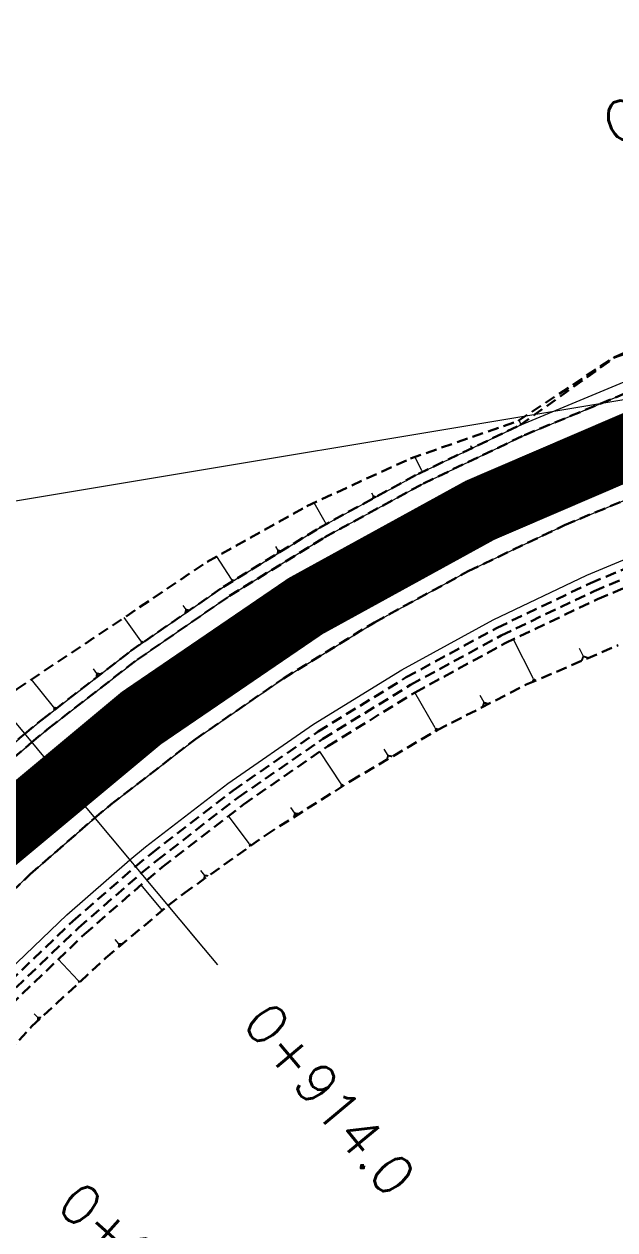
# Model space of a CAD drawing. Header units: metres. Extents: x 544752 to 548977, y 1840603 to 1844608.
# Drawn here: x 548133.7 to 548160.7, y 1841670.2 to 1841725.3 of the extents above; entities that cross this region are included whole.
import ezdxf

# ---------------------------------------------------------------- set-up
doc = ezdxf.new("R2010")
doc.units = ezdxf.units.M
doc.header["$MEASUREMENT"] = 0
for name, pattern in [('ACAD_ISO02W100', [15, 12, -3]), ('Anordnung Grundriss$0$GESTRICHELT', [0.75, 0.5, -0.25]), ('HIDDEN', [0.375, 0.25, -0.125])]:
    doc.linetypes.add(name, pattern=pattern)
doc.layers.add('C-ROAD', color=7, linetype='Continuous')
for name, color, linetype, lineweight in [('C-ROAD-CORR', 5, 'Continuous', 0), ('C-ROAD-SAMP', 150, 'HIDDEN', 0), ('C-ROAD-SAMP-TEXT', 11, 'Continuous', 0), ('C-TOPO-FEAT', 94, 'Continuous', 5)]:
    doc.layers.add(name, color=color, linetype=linetype, lineweight=lineweight)

msp = doc.modelspace()

# ---------------------------------------------------------------- linework, layer by layer
at = {"layer": 'C-ROAD', "color": 3, "linetype": 'Continuous', "lineweight": 13}
msp.add_line((548125.880245242, 1841702.254273216), (548180.3945752206, 1841711.342953539), dxfattribs=at)
at = {"layer": 'C-ROAD-CORR', "color": 160, "linetype": 'Continuous'}
for p, q in [((548160.4541008322, 1841709.895071882, 494.4701601959352), (548160.4453748835, 1841709.917622196, 494.4541422296526)), ((548160.4535051691, 1841709.892954973, 494.4713256484383), (548160.4559662791, 1841709.893907311, 494.4713256484383)), ((548160.4536540849, 1841709.8934842, 494.4710342853125), (548160.4554999174, 1841709.894198454, 494.4710342853125)), ((548160.4538030006, 1841709.894013428, 494.4707429221867), (548160.4550335557, 1841709.894489597, 494.4707429221867)), ((548160.4539519164, 1841709.894542655, 494.470451559061), (548160.454567194, 1841709.894780739, 494.470451559061)), ((548158.4177688289, 1841708.447597469, 494.2520715573204), (548158.4102928287, 1841708.465579737, 494.2391868888363)), ((548156.3811324495, 1841706.999874147, 494.0339672020061), (548156.3040565703, 1841707.172893706, 493.9077168302952)), ((548156.3773067336, 1841706.983113913, 494.0431342001568), (548156.3961510739, 1841706.991508595, 494.0431342001568)), ((548156.3782631626, 1841706.987303972, 494.0408424506191), (548156.3923964178, 1841706.993599983, 494.0408424506191)), ((548156.3792195915, 1841706.99149403, 494.0385507010814), (548156.3886417617, 1841706.995691371, 494.0385507010814)), ((548156.3801760206, 1841706.995684089, 494.0362589515437), (548156.3848871056, 1841706.997782759, 494.0362589515437)), ((548154.1210098703, 1841705.932424284, 493.7988418729822), (548154.0864828378, 1841706.004857081, 493.7454403614312)), ((548151.8542405105, 1841704.873977981, 493.5631295259218), (548151.5373877534, 1841705.496880355, 493.0972932317047)), ((548151.8433256696, 1841704.811495097, 493.596953321686), (548151.9111679234, 1841704.846004526, 493.596953321686)), ((548151.8460543798, 1841704.827115818, 493.5884973727449), (548151.8969360702, 1841704.85299789, 493.5884973727449)), ((548151.8487830901, 1841704.842736539, 493.5800414238039), (548151.8827042169, 1841704.859991253, 493.5800414238039)), ((548151.8515118003, 1841704.85835726, 493.5715854748628), (548151.8684723637, 1841704.866984617, 493.5715854748628)), ((548149.6457015245, 1841703.699440871, 493.3329905594949), (548149.5707674897, 1841703.837820083, 493.2281114937373)), ((548147.4417951629, 1841702.514213178, 493.1032742533322), (548146.9312129788, 1841703.401740266, 492.420700341294)), ((548147.4389805195, 1841702.491152233, 493.1156640593015), (548147.4631455694, 1841702.505054055, 493.1156640593015)), ((548147.4305365896, 1841702.4219694, 493.1528334772092), (548147.5271967892, 1841702.477576689, 493.1528334772092)), ((548147.4333512329, 1841702.445030344, 493.14044367124), (548147.5058463826, 1841702.486735811, 493.14044367124)), ((548147.4361658762, 1841702.468091289, 493.1280538652707), (548147.484495976, 1841702.495894934, 493.1280538652707)), ((548145.296837073, 1841701.226094977, 492.8766706213137), (548145.1896298431, 1841701.401824327, 492.7394322351307)), ((548143.1611807112, 1841699.92100884, 492.6505323635291), (548142.4930242435, 1841700.95535261, 491.8295933929125)), ((548143.1533683575, 1841699.8095273, 492.7101363092819), (548143.2660155314, 1841699.882294149, 492.7101363092819)), ((548143.1553214459, 1841699.837397685, 492.6952353228437), (548143.2398068263, 1841699.891972822, 492.6952353228437)), ((548143.1572745343, 1841699.86526807, 492.6803343364055), (548143.2135981213, 1841699.901651495, 492.6803343364055)), ((548143.1592276228, 1841699.893138455, 492.6654333499673), (548143.1873894163, 1841699.911330168, 492.6654333499673)), ((548141.0861689558, 1841698.52242723, 492.4278382412056), (548140.9554108882, 1841698.713851804, 492.2732511027492)), ((548139.0261094912, 1841697.100695632, 492.2059822050725), (548138.2634502678, 1841698.15770648, 491.3369280711274)), ((548139.0239242428, 1841696.982426191, 492.269077487635), (548139.139036286, 1841697.06548235, 492.269077487635)), ((548139.0244705549, 1841697.011993551, 492.2533036669944), (548139.1108045874, 1841697.074285671, 492.2533036669944)), ((548139.025016867, 1841697.041560912, 492.2375298463538), (548139.0825728887, 1841697.083088991, 492.2375298463538)), ((548139.0255631792, 1841697.071128272, 492.2217560257131), (548139.0543411899, 1841697.091892312, 492.2217560257131)), ((548156.9349926513, 1841695.39221909, 495.5345239955518), (548156.039234807, 1841697.164833794, 493.5481331305176)), ((548159.2331035823, 1841696.386918576, 495.8766792123837), (548159.0625445369, 1841696.750208994, 495.4751727712339)), ((548137.0186420382, 1841695.606552651, 491.9780805542055), (548136.8607460337, 1841695.813924449, 491.8043281503571)), ((548156.9151936965, 1841695.280628439, 495.6252045915789), (548157.0365759686, 1841695.341966711, 495.6252045915789)), ((548156.921793348, 1841695.317825323, 495.5949777262366), (548157.0027148629, 1841695.358717504, 495.5949777262366)), ((548156.9283929997, 1841695.355022206, 495.5647508608942), (548156.9688537571, 1841695.375468297, 495.5647508608942)), ((548135.028775618, 1841694.087085006, 491.7480138791388), (548134.0286522622, 1841695.332703515, 490.6830621786303)), ((548156.9085940449, 1841695.243431556, 495.6554314569213), (548157.0704370744, 1841695.325215918, 495.6554314569213)), ((548152.4689362638, 1841693.127830347, 494.911079672235), (548151.5365420111, 1841694.734674106, 493.0533035500515)), ((548154.6959036234, 1841694.272574547, 495.22005332416), (548154.5194437283, 1841694.59800822, 494.849699946506)), ((548135.0299719626, 1841694.050860199, 491.7673441674729), (548135.0638864089, 1841694.078090551, 491.7673441674729)), ((548135.0311683071, 1841694.014635392, 491.7866744558069), (548135.0989972, 1841694.069096096, 491.7866744558069)), ((548135.0323646517, 1841693.978410586, 491.806004744141), (548135.134107991, 1841694.06010164, 491.806004744141)), ((548135.0335609962, 1841693.942185779, 491.825335032475), (548135.1692187821, 1841694.051107185, 491.825335032475)), ((548152.4523339084, 1841692.987449221, 495.0241676743694), (548152.599053485, 1841693.07258537, 495.0241676743694)), ((548152.4564844973, 1841693.022544502, 494.9958956738358), (548152.5665241797, 1841693.086396614, 494.9958956738358)), ((548152.4606350862, 1841693.057639784, 494.9676236733022), (548152.5339948743, 1841693.100207858, 494.9676236733022)), ((548152.4647856749, 1841693.092735065, 494.9393516727686), (548152.5014655691, 1841693.114019102, 494.9393516727686)), ((548150.3125873996, 1841691.854955803, 494.6165749824225), (548150.1286704822, 1841692.151788013, 494.2672401983917)), ((548148.164503663, 1841690.569020395, 494.3148709643219), (548147.1971229073, 1841692.034032025, 492.5590022976954)), ((548148.1565069953, 1841690.435686942, 494.4217465577453), (548148.2902647104, 1841690.524010227, 494.4217465577453)), ((548148.1585061622, 1841690.469020306, 494.3950276593895), (548148.2588244486, 1841690.535262769, 494.3950276593895)), ((548148.1605053291, 1841690.502353669, 494.3683087610336), (548148.2273841867, 1841690.546515311, 494.3683087610336)), ((548148.162504496, 1841690.535687032, 494.3415898626778), (548148.1959439248, 1841690.557767853, 494.3415898626778)), ((548146.0558627475, 1841689.219431972, 493.9785842541008), (548145.8711096916, 1841689.482389762, 493.6570689046855)), ((548143.9722513794, 1841687.833414559, 493.6422556307369), (548143.0294748922, 1841689.096277545, 492.0658364901433)), ((548143.9719853607, 1841687.713517049, 493.7382018106958), (548144.0872785047, 1841687.799587879, 493.7382018106958)), ((548143.9720518654, 1841687.743491426, 493.7142152657061), (548144.0585217234, 1841687.808044549, 493.7142152657061)), ((548143.97211837, 1841687.773465804, 493.6902287207164), (548144.0297649421, 1841687.816501219, 493.6902287207164)), ((548143.9721848747, 1841687.803440182, 493.6662421757267), (548144.0010081608, 1841687.824957889, 493.6662421757267)), ((548141.938033014, 1841686.374812349, 493.3058768436927), (548141.7600133684, 1841686.599474675, 493.0191205573499)), ((548139.9410451412, 1841684.867547659, 492.982844160077), (548139.034666853, 1841685.946187294, 491.5738224548825)), ((548139.9425273029, 1841684.840788868, 493.004285934188), (548139.9671485851, 1841684.861478073, 493.004285934188)), ((548139.9440094646, 1841684.814030078, 493.0257277082989), (548139.9932520291, 1841684.855408487, 493.0257277082989)), ((548139.9454916263, 1841684.787271288, 493.0471694824099), (548140.019355473, 1841684.849338901, 493.0471694824099)), ((548139.946973788, 1841684.760512498, 493.0686112565208), (548140.0454589169, 1841684.843269315, 493.0686112565208)), ((548138.0254386638, 1841683.256522795, 492.6943398428752), (548137.8501418777, 1841683.453353811, 492.4307134141451)), ((548136.1628278296, 1841681.58565284, 492.407886768307), (548135.2534148522, 1841682.549520026, 491.0822055533476)), ((548136.1656656298, 1841681.560609963, 492.4280570874487), (548136.1876635754, 1841681.581365123, 492.4280570874487)), ((548136.1685034301, 1841681.535567087, 492.4482274065903), (548136.2124993211, 1841681.577077406, 492.4482274065903)), ((548136.1713412303, 1841681.51052421, 492.468397725732), (548136.2373350669, 1841681.572789688, 492.468397725732)), ((548136.1741790306, 1841681.485481333, 492.4885680448736), (548136.2621708126, 1841681.568501971, 492.4885680448736)), ((548134.328515607, 1841679.882942243, 492.1225120580074), (548134.1531710237, 1841680.058402943, 491.8744159783766))]:
    msp.add_line(p, q, dxfattribs=at)
at = {"layer": 'C-ROAD-CORR', "color": 5, "linetype": 'Anordnung Grundriss$0$GESTRICHELT', "lineweight": 30, "extrusion": (-0.2118232446081434, 0.5095053793971985, 0.8339875187369387), "const_width": 0.1, "elevation": 822659.8667799033}
msp.add_lwpolyline([(-1213168.860266845, -1242505.514474676), (-1213168.851499921, -1242505.526163908), (-1213168.842732996, -1242505.514474676)], dxfattribs=at)
at = {"layer": 'C-ROAD-CORR', "color": 5, "linetype": 'Anordnung Grundriss$0$GESTRICHELT', "lineweight": 30, "extrusion": (-0.2383966945486255, 0.5001223087787574, 0.8324930584035489), "const_width": 0.1, "elevation": 790811.1765717142}
msp.add_lwpolyline([(-1287283.510150615, -1187380.626374805), (-1287283.474060338, -1187380.674495174), (-1287283.437970062, -1187380.626374806)], dxfattribs=at)
at = {"layer": 'C-ROAD-CORR', "color": 5, "linetype": 'Anordnung Grundriss$0$GESTRICHELT', "lineweight": 30, "extrusion": (-0.2640815450471368, 0.4876742089567439, 0.8321266751426319), "const_width": 0.1, "elevation": 753805.7049448089}
msp.add_lwpolyline([(-1358993.871822221, -1130156.355823171), (-1358993.801058957, -1130156.45017419), (-1358993.730295693, -1130156.355823171)], dxfattribs=at)
at = {"layer": 'C-ROAD-CORR', "color": 5, "linetype": 'Anordnung Grundriss$0$GESTRICHELT', "lineweight": 30, "extrusion": (-0.2888968687463951, 0.4735469709840799, 0.8320407835559093), "const_width": 0.1, "elevation": 714184.6706918692}
msp.add_lwpolyline([(-1427102.35219419, -1070348.563822509), (-1427102.259633504, -1070348.687236757), (-1427102.167072818, -1070348.56382251)], dxfattribs=at)
at = {"layer": 'C-ROAD-CORR', "color": 5, "linetype": 'Anordnung Grundriss$0$GESTRICHELT', "lineweight": 30, "extrusion": (-0.3129327563728631, 0.4581210224976709, 0.8319845063068007), "const_width": 0.1, "elevation": 672599.2015826369}
msp.add_lwpolyline([(-1491428.441984877, -1007751.89784721), (-1491428.337749722, -1007752.036827416), (-1491428.233514568, -1007751.897847209)], dxfattribs=at)
at = {"layer": 'C-ROAD-CORR', "color": 5, "linetype": 'Anordnung Grundriss$0$GESTRICHELT', "lineweight": 30, "extrusion": (-0.3005691238647292, 0.6402116190517334, 0.7069563526911314), "const_width": 0.1, "elevation": 1014666.248407085}
msp.add_lwpolyline([(-1278877.227165316, -1013533.319708376), (-1278877.059293358, -1013533.543537654), (-1278876.8914214, -1013533.319708376)], dxfattribs=at)
at = {"layer": 'C-ROAD-CORR', "color": 5, "linetype": 'Anordnung Grundriss$0$GESTRICHELT', "lineweight": 30, "extrusion": (-0.3360236399687074, 0.4413146908560793, 0.8320633731974889), "const_width": 0.1, "elevation": 628989.6879923353}
msp.add_lwpolyline([(-1551801.668171338, -942645.6198579309), (-1551801.550971777, -942645.776124012), (-1551801.433772215, -942645.6198579313)], dxfattribs=at)
at = {"layer": 'C-ROAD-CORR', "color": 5, "linetype": 'Anordnung Grundriss$0$GESTRICHELT', "lineweight": 30, "extrusion": (-0.337125307356597, 0.6217385911872387, 0.7069566120832506), "const_width": 0.1, "elevation": 960605.6811837684}
msp.add_lwpolyline([(-1359747.441944611, -959497.3964661345), (-1359747.287097777, -959497.60292858), (-1359747.132250943, -959497.3964661343)], dxfattribs=at)
at = {"layer": 'C-ROAD-CORR', "color": 5, "linetype": 'Anordnung Grundriss$0$GESTRICHELT', "lineweight": 30, "extrusion": (-0.3725047762033566, 0.6012030706097414, 0.7069618515840197), "const_width": 0.1, "elevation": 903391.8638498838}
msp.add_lwpolyline([(-1435965.150462159, -902322.111809353), (-1435965.004400727, -902322.3065579296), (-1435964.858339294, -902322.1118093524)], dxfattribs=at)
at = {"layer": 'C-ROAD-CORR', "color": 5, "linetype": 'Anordnung Grundriss$0$GESTRICHELT', "lineweight": 30, "extrusion": (-0.4065966032562275, 0.578706229021823, 0.7069500001498262), "const_width": 0.1, "elevation": 843271.9169657421}
msp.add_lwpolyline([(-1507274.40548822, -842199.4820061817), (-1507274.27106385, -842199.6612386754), (-1507274.136639479, -842199.4820061816)], dxfattribs=at)
at = {"layer": 'C-ROAD-CORR', "color": 5, "linetype": 'Anordnung Grundriss$0$GESTRICHELT', "lineweight": 30, "extrusion": (-0.4392356634810551, 0.5543191919539375, 0.7069669478539228), "const_width": 0.1, "elevation": 780467.366234946}
msp.add_lwpolyline([(-1573397.508570106, -779461.1145515232), (-1573397.388671491, -779461.2744163427), (-1573397.268772876, -779461.1145515231)], dxfattribs=at)
at = {"layer": 'C-ROAD-CORR', "color": 5, "linetype": 'Anordnung Grundriss$0$GESTRICHELT', "lineweight": 30, "extrusion": (-0.4703258308793544, 0.5281027266801415, 0.7070368610480255), "const_width": 0.1, "elevation": 715142.8302593415}
msp.add_lwpolyline([(-1634194.792861168, -714304.5685765786), (-1634194.682607521, -714304.7155814416), (-1634194.572353874, -714304.5685765784)], dxfattribs=at)
at = {"layer": 'C-ROAD-CORR', "color": 5, "linetype": 'Anordnung Grundriss$0$GESTRICHELT', "lineweight": 30, "extrusion": (-0.4998740330308633, 0.5002050602721183, 0.7070508106067244), "const_width": 0.1, "elevation": 647567.4350323806}
msp.add_lwpolyline([(-1689551.087565687, -646768.882037359), (-1689550.98380223, -646769.0203886353), (-1689550.880038773, -646768.8820373594)], dxfattribs=at)
at = {"layer": 'C-ROAD-SAMP', "color": 1, "linetype": 'Continuous', "lineweight": 13}
msp.add_lwpolyline([(548129.0771035671, 1841698.420001901), (548135.480876957, 1841690.739397343), (548141.8846503468, 1841683.058792786)], dxfattribs=at)
at = {"layer": 'C-ROAD-SAMP-TEXT', "color": 1, "linetype": 'Continuous', "lineweight": -3}
msp.add_line((548136.1212542959, 1841689.971336887), (548134.840499618, 1841691.507457799), dxfattribs=at)
at = {"layer": 'C-ROAD-SAMP-TEXT', "color": 4, "linetype": 'Continuous', "lineweight": 5}
msp.add_line((548141.2442730078, 1841683.826853241), (548142.5250276858, 1841682.29073233), dxfattribs=at)

# ---------------------------------------------------------------- texts
at = {"layer": 'C-ROAD-SAMP-TEXT', "color": 1, "linetype": 'Continuous', "lineweight": 13, "insert": (548162.4697249992, 1841721.338096001), "char_height": 1.8, "width": 4.674857142857143, "attachment_point": 5, "rotation": 17.97541025146374, "bg_fill": 3, "box_fill_scale": 1.416666666666667, "bg_fill_color": 256, "bg_fill_true_color": 13158600, "bg_fill_transparency": 0}
msp.add_mtext('{\\Fsimplex.shx|c0;C29}', dxfattribs=at)
at = {"layer": 'C-ROAD-SAMP-TEXT', "color": 1, "linetype": 'Continuous', "lineweight": -3, "insert": (548139.6110213725, 1841668.364355231), "char_height": 1.8, "width": 11.25428571428571, "attachment_point": 5, "rotation": 318.33203570971614, "bg_fill": 3, "box_fill_scale": 1.416666666666667, "bg_fill_color": 256, "bg_fill_true_color": 13158600, "bg_fill_transparency": 0}
msp.add_mtext('{\\Fsimplex.shx|c0;0+900.0}', dxfattribs=at)

# ---------------------------------------------------------------- next in the draw order: linework, layer by layer
at = {"layer": 'C-ROAD-CORR', "color": 1, "linetype": 'Anordnung Grundriss$0$GESTRICHELT', "lineweight": 30}
msp.add_polyline3d([(548160.6611291284, 1841710.040535168, 494.4932300988312), (548165.5712434294, 1841711.778646047, 494.9461902400038), (548170.5665137355, 1841713.254290464, 495.3991503811763), (548175.6329209795, 1841714.46332707, 495.8521105223488), (548179.7449934769, 1841715.239175242, 496.2160017067339), (548180.7147951928, 1841715.400861496, 496.3050706635213), (548185.646721399, 1841716.223116867, 496.7580308046939), (548190.5786476053, 1841717.045372239, 497.2109909458664), (548195.5105738115, 1841717.867627611, 497.6639510870389), (548200.4425000177, 1841718.689882983, 498.1169112282114), (548205.3744262239, 1841719.512138355, 498.569871369384), (548210.30635243, 1841720.334393726, 499.0228315105565), (548215.2382786362, 1841721.156649098, 499.475791651729), (548220.1702048425, 1841721.97890447, 499.9287517929016), (548225.1021310487, 1841722.801159842, 500.3817119340741), (548230.0340572549, 1841723.623415214, 500.8346720752466), (548234.9659834611, 1841724.445670585, 501.2876322164191), (548239.8979096673, 1841725.267925957, 501.7405923575917)], dxfattribs=at)

# ---------------------------------------------------------------- next in the draw order: texts
at = {"layer": 'C-ROAD-SAMP-TEXT', "color": 1, "linetype": 'Continuous', "lineweight": -3, "insert": (548147.6480463977, 1841676.146248684), "char_height": 1.8, "width": 10.908, "attachment_point": 5, "rotation": 309.8199624742161, "bg_fill": 3, "box_fill_scale": 1.416666666666667, "bg_fill_color": 256, "bg_fill_true_color": 13158600, "bg_fill_transparency": 0}
msp.add_mtext('{\\Fsimplex.shx|c0;0+914.0}', dxfattribs=at)

# ---------------------------------------------------------------- next in the draw order: linework, layer by layer
at = {"layer": 'C-ROAD', "color": 1, "linetype": 'ACAD_ISO02W100', "lineweight": -3, "ltscale": 0.1, "const_width": 3, "flags": 128}
msp.add_lwpolyline([(548107.136222319, 1841650.263140437, -0.2712687348684115), (548180.3945752206, 1841711.342953539)], format="xyb", dxfattribs=at)
at = {"layer": 'C-ROAD-CORR', "color": 11, "linetype": 'Anordnung Grundriss$0$GESTRICHELT', "lineweight": 30}
for points in [[(548097.3327358043, 1841644.205580017, 483.7884709827721), (548099.9186914485, 1841648.588301546, 484.7823142284888), (548101.9694519725, 1841652.125882344, 485.5691555961981), (548102.4854399248, 1841653.036460249, 485.7574047445984), (548105.0244639635, 1841657.689807541, 486.5550672007411), (548107.07347701, 1841662.530888306, 486.8287600177138), (548109.482745416, 1841667.207544581, 487.1923423775942), (548112.2106986524, 1841671.70687537, 487.6249318791829), (548115.2634324295, 1841675.989652259, 488.1436461826348), (548118.6326172206, 1841680.020956514, 488.7576813899561), (548119.3534663271, 1841680.946315737, 488.8443506602959), (548122.0143735611, 1841684.024756278, 489.2125175210253), (548125.4840826496, 1841687.961711059, 489.5558247944201), (548129.2369153304, 1841691.634855418, 489.9717062217768), (548132.5287016722, 1841694.280198924, 490.4466631038409), (548133.3598778291, 1841694.887185319, 490.5759199072954), (548137.7238552787, 1841697.794340954, 491.2750591579464), (548142.053264229, 1841700.709783074, 491.7714607773925), (548146.6075654684, 1841703.252983022, 492.3735015136497), (548151.3399188976, 1841705.428102042, 493.0636397866824), (548156.2538613388, 1841707.139625971, 493.9010938307289), (548160.6549810496, 1841710.056542214, 494.4817986724489), (548165.4745784844, 1841712.076585178, 495.2594183313258)], [(548099.7930901616, 1841638.00354536, 486.382439470144), (548101.488866995, 1841642.707197232, 486.7337932585812), (548103.1846438284, 1841647.410849104, 487.096794175061), (548104.5492137895, 1841651.195817695, 487.3973534074084), (548104.8949578279, 1841652.139491174, 487.4714422195835), (548106.8170293169, 1841656.912089009, 487.8577373921486), (548108.989148644, 1841661.57620163, 488.2556796927565), (548111.4052198256, 1841666.118739352, 488.665269121407), (548114.0584622344, 1841670.526953687, 489.0865056781002), (548116.9414296303, 1841674.788473123, 489.5193893628361), (548120.0460310567, 1841678.891337841, 489.9639201756146), (548120.7700780983, 1841679.786359275, 490.0649676089205), (548123.3635535488, 1841682.824033281, 490.4165888282786), (548126.8846865849, 1841686.575522459, 490.8695489694511), (548130.5995482175, 1841690.135276939, 491.3225091106236), (548133.7198392744, 1841692.851563596, 491.6867003232534), (548134.4977128054, 1841693.493306385, 491.7754692517962), (548138.5682402736, 1841696.640186592, 492.2284293929687), (548142.7997068164, 1841699.567085942, 492.6813895341412), (548147.1802369575, 1841702.265790185, 493.1343496753137), (548151.6975368784, 1841704.728725494, 493.5873098164863), (548156.3389289206, 1841706.948979718, 494.0402699576588), (548160.6611291284, 1841710.040535168, 494.4932300988312)], [(548107.1262234019, 1841635.359778814, 486.1056736094918), (548110.2050495151, 1841639.564808978, 487.219128744403), (548112.3344708021, 1841644.112121852, 488.043095379956), (548113.9367435882, 1841647.811392999, 488.5963336279298), (548114.2929921731, 1841648.640971339, 488.719537282478), (548116.0560100541, 1841652.903684782, 489.1487884550594), (548117.9899175443, 1841657.090613397, 489.5322368864182), (548120.123873351, 1841661.180876195, 489.905120010837), (548122.5381142749, 1841665.11212389, 490.367563299823), (548125.161695075, 1841668.904070377, 490.8487394738988), (548128.0218421364, 1841672.516966161, 491.3940218742571), (548128.6654024557, 1841673.32147405, 491.48942191475), (548130.923432202, 1841676.096005713, 491.7567726311508), (548134.0458955078, 1841679.488018334, 492.1650453821118), (548137.4283793462, 1841682.620143336, 492.6968267960214), (548140.265996708, 1841685.000185423, 493.1290442993115), (548140.9794965432, 1841685.552944206, 493.2454873959658), (548144.7259585665, 1841688.223460251, 493.8771770103835), (548148.5999568024, 1841690.687730542, 494.5073242979254), (548152.5489936506, 1841693.010923738, 495.0537001873123), (548156.6238808599, 1841695.094507892, 495.6279851108894), (548160.8238280816, 1841696.897803904, 496.2666524578315)]]:
    msp.add_polyline3d(points, dxfattribs=at)
at = {"layer": 'C-ROAD-CORR', "color": 92, "linetype": 'Anordnung Grundriss$0$GESTRICHELT', "lineweight": 30}
for points in [[(548092.0751713496, 1841635.471016933, 481.7750261123214), (548094.7536458847, 1841639.820383232, 482.8111403928766), (548097.3327358043, 1841644.205580017, 483.7884709827721), (548099.9186914485, 1841648.588301546, 484.7823142284888), (548101.9694519725, 1841652.125882344, 485.5691555961981), (548102.4854399248, 1841653.036460249, 485.7574047445984), (548105.0244639635, 1841657.689807541, 486.5550672007411), (548107.07347701, 1841662.530888306, 486.8287600177138), (548109.482745416, 1841667.207544581, 487.1923423775942), (548112.2106986524, 1841671.70687537, 487.6249318791829), (548115.2634324295, 1841675.989652259, 488.1436461826348), (548118.6326172206, 1841680.020956514, 488.7576813899561), (548119.3534663271, 1841680.946315737, 488.8443506602959), (548122.0143735611, 1841684.024756278, 489.2125175210253), (548125.4840826496, 1841687.961711059, 489.5558247944201), (548129.2369153304, 1841691.634855418, 489.9717062217768), (548132.5287016722, 1841694.280198924, 490.4466631038409), (548133.3598778291, 1841694.887185319, 490.5759199072954), (548137.7238552787, 1841697.794340954, 491.2750591579464), (548142.053264229, 1841700.709783074, 491.7714607773925), (548146.6075654684, 1841703.252983022, 492.3735015136497), (548151.3399188976, 1841705.428102042, 493.0636397866824), (548156.2538613388, 1841707.139625971, 493.9010938307289), (548160.6549810496, 1841710.056542214, 494.4817986724489)], [(548099.7930901616, 1841638.00354536, 486.382439470144), (548101.488866995, 1841642.707197232, 486.7337932585812), (548103.1846438284, 1841647.410849104, 487.096794175061), (548104.5492137895, 1841651.195817695, 487.3973534074084), (548104.8949578279, 1841652.139491174, 487.4714422195835), (548106.8170293169, 1841656.912089009, 487.8577373921486), (548108.989148644, 1841661.57620163, 488.2556796927565), (548111.4052198256, 1841666.118739352, 488.665269121407), (548114.0584622344, 1841670.526953687, 489.0865056781002), (548116.9414296303, 1841674.788473123, 489.5193893628361), (548120.0460310567, 1841678.891337841, 489.9639201756146), (548120.7700780983, 1841679.786359275, 490.0649676089205), (548123.3635535488, 1841682.824033281, 490.4165888282786), (548126.8846865849, 1841686.575522459, 490.8695489694511), (548130.5995482175, 1841690.135276939, 491.3225091106236), (548133.7198392744, 1841692.851563596, 491.6867003232534), (548134.4977128054, 1841693.493306385, 491.7754692517962), (548138.5682402736, 1841696.640186592, 492.2284293929687), (548142.7997068164, 1841699.567085942, 492.6813895341412), (548147.1802369575, 1841702.265790185, 493.1343496753137), (548151.6975368784, 1841704.728725494, 493.5873098164863), (548156.3389289206, 1841706.948979718, 494.0402699576588), (548160.6611291284, 1841710.040535168, 494.4932300988312)], [(548108.9206369524, 1841640.027869835, 486.2537932585811), (548110.6164137858, 1841644.731521707, 486.616794175061), (548111.9809837469, 1841648.516490298, 486.9173534074084), (548112.298604369, 1841649.383403749, 486.9914422195835), (548114.0643312488, 1841653.767790246, 487.3777373921486), (548116.0597666441, 1841658.052515904, 487.7756796927565), (548118.2793104294, 1841662.225555774, 488.185269121407), (548120.7167335254, 1841666.275198354, 488.6065056781002), (548123.3651953818, 1841670.19007845, 489.0393893628361), (548126.2172631746, 1841673.959209077, 489.4839201756146), (548126.8824149813, 1841674.781427924, 489.5849676089205), (548129.2649326663, 1841677.572012288, 489.9365888282786), (548132.4996506694, 1841681.018348867, 490.3895489694511), (548135.9123390507, 1841684.288546779, 490.8425091106236), (548138.7788202524, 1841686.783885996, 491.2067003232534), (548139.4934202089, 1841687.373428319, 491.2954692517961), (548143.2328439537, 1841690.264335864, 491.7484293929687), (548147.120115711, 1841692.953156174, 492.2013895341412), (548151.1443259765, 1841695.43234316, 492.6543496753137), (548155.2941809321, 1841697.694939063, 493.1073098164862), (548159.5580341418, 1841699.73459398, 493.5602699576588), (548163.9239192371, 1841701.545583684, 494.0132300988312)], [(548109.2969291022, 1841639.892207689, 486.2537932585811), (548110.9927059356, 1841644.59585956, 486.616794175061), (548112.3572758967, 1841648.380828152, 486.9173534074084), (548112.6734725484, 1841649.243855018, 486.9914422195835), (548114.4312832452, 1841653.608585246, 487.3777373921486), (548116.4177726188, 1841657.874101436, 487.7756796927565), (548118.6273656499, 1841662.028432555, 488.185269121407), (548121.0538611857, 1841666.059919603, 488.6065056781002), (548123.6904493439, 1841669.95724834, 489.0393893628361), (548126.5297306236, 1841673.709481038, 489.4839201756146), (548127.191900393, 1841674.528013679, 489.5849676089205), (548129.5637366723, 1841677.306087175, 489.9365888282786), (548132.7839526484, 1841680.736972989, 490.3895489694511), (548136.1813411182, 1841683.992509809, 490.8425091106236), (548139.0349711879, 1841686.476661813, 491.2067003232534), (548139.7463674193, 1841687.063561075, 491.2954692517961), (548143.4690264184, 1841689.941507979, 491.7484293929687), (548147.3388705917, 1841692.618273654, 492.2013895341412), (548151.3450393445, 1841695.086345842, 492.6543496753137), (548155.4762894918, 1841697.338797978, 493.1073098164862), (548159.7210268112, 1841699.369308627, 493.5602699576588), (548164.0673385826, 1841701.172179224, 494.0132300988312)]]:
    msp.add_polyline3d(points, dxfattribs=at)
at = {"layer": 'C-ROAD-CORR', "color": 5, "linetype": 'Anordnung Grundriss$0$GESTRICHELT', "lineweight": 30}
for points in [[(548100.2634553488, 1841637.833967677, 486.402439470144), (548101.9592321821, 1841642.537619549, 486.7537932585811), (548103.6550090156, 1841647.24127142, 487.116794175061), (548105.0195789767, 1841651.026240012, 487.4173534074084), (548105.363543052, 1841651.965055261, 487.4914422195835), (548107.2757193126, 1841656.713082758, 487.8777373921486), (548109.4366561124, 1841661.353183546, 488.2756796927565), (548111.8402888511, 1841665.872335328, 488.685269121407), (548114.4798718098, 1841670.257855249, 489.1065056781002), (548117.3479970829, 1841674.497435486, 489.5393893628361), (548120.4366153679, 1841678.579177793, 489.9839201756146), (548121.1569348631, 1841679.469591468, 490.0849676089205), (548123.7370585562, 1841682.491626889, 490.4365888282786), (548127.2400640587, 1841686.223802611, 490.8895489694511), (548130.9358008018, 1841689.765230727, 491.3425091106236), (548134.0400279439, 1841692.467533368, 491.7067003232534), (548134.8138968182, 1841693.10597233, 491.7954692517961), (548138.8634683547, 1841696.236651736, 492.2484293929687), (548143.0731504174, 1841699.148482792, 492.7013895341412), (548147.4311286676, 1841701.833293538, 493.1543496753137), (548151.925172578, 1841704.283549138, 493.6073098164862), (548156.5426697573, 1841706.492373026, 494.0602699576588), (548161.2706613465, 1841708.453566209, 494.5132300988312)], [(548104.4967420334, 1841636.307768527, 486.402439470144), (548106.1925188667, 1841641.011420399, 486.7537932585811), (548107.8882957002, 1841645.71507227, 487.116794175061), (548109.2528656613, 1841649.500040862, 487.4173534074084), (548109.5808100691, 1841650.395132044, 487.4914422195835), (548111.4039292737, 1841654.922026501, 487.8777373921486), (548113.4642233277, 1841659.346020791, 488.2756796927565), (548115.7559100812, 1841663.654699113, 488.685269121407), (548118.2725579882, 1841667.835969299, 489.1065056781002), (548121.0071041565, 1841671.878096748, 489.5393893628361), (548123.9518741693, 1841675.769737358, 489.9839201756146), (548124.6386457457, 1841676.618681205, 490.0849676089205), (548127.0986036232, 1841679.499969362, 490.4365888282786), (548130.4384613219, 1841683.058323983, 490.8895489694511), (548133.9620740613, 1841686.434814813, 491.3425091106236), (548136.9217259693, 1841689.011261318, 491.7067003232534), (548137.6595529342, 1841689.619965837, 491.7954692517961), (548141.5205210837, 1841692.60483803, 492.2484293929687), (548145.5341428256, 1841695.381054443, 492.7013895341412), (548149.6891540581, 1841697.940823714, 493.1543496753137), (548153.9738938744, 1841700.27696193, 493.6073098164862), (548158.3763372884, 1841702.382912796, 494.0602699576588), (548162.8841289828, 1841704.252766025, 494.5132300988312)]]:
    msp.add_polyline3d(points, dxfattribs=at)
at = {"layer": 'C-ROAD-CORR', "color": 160, "linetype": 'Anordnung Grundriss$0$GESTRICHELT', "lineweight": 30}
for points in [[(548100.2634553488, 1841637.833967677, 486.2524394701441), (548101.9592321821, 1841642.537619549, 486.6037932585812), (548103.6550090156, 1841647.24127142, 486.966794175061), (548105.0195789767, 1841651.026240012, 487.2673534074084), (548105.363543052, 1841651.965055261, 487.3414422195835), (548107.2757193126, 1841656.713082758, 487.7277373921486), (548109.4366561124, 1841661.353183546, 488.1256796927565), (548111.8402888511, 1841665.872335328, 488.535269121407), (548114.4798718098, 1841670.257855249, 488.9565056781002), (548117.3479970829, 1841674.497435486, 489.3893893628361), (548120.4366153679, 1841678.579177793, 489.8339201756147), (548121.1569348631, 1841679.469591468, 489.9349676089205), (548123.7370585562, 1841682.491626889, 490.2865888282786), (548127.2400640587, 1841686.223802611, 490.7395489694511), (548130.9358008018, 1841689.765230727, 491.1925091106236), (548134.0400279439, 1841692.467533368, 491.5567003232534), (548134.8138968182, 1841693.10597233, 491.6454692517962), (548138.8634683547, 1841696.236651736, 492.0984293929687), (548143.0731504174, 1841699.148482792, 492.5513895341412), (548147.4311286676, 1841701.833293538, 493.0043496753137), (548151.925172578, 1841704.283549138, 493.4573098164863), (548156.5426697573, 1841706.492373026, 493.9102699576588), (548161.2706613465, 1841708.453566209, 494.3632300988313)], [(548104.4967420334, 1841636.307768527, 486.2524394701441), (548106.1925188667, 1841641.011420399, 486.6037932585812), (548107.8882957002, 1841645.71507227, 486.966794175061), (548109.2528656613, 1841649.500040862, 487.2673534074084), (548109.5808100691, 1841650.395132044, 487.3414422195835), (548111.4039292737, 1841654.922026501, 487.7277373921486), (548113.4642233277, 1841659.346020791, 488.1256796927565), (548115.7559100812, 1841663.654699113, 488.535269121407), (548118.2725579882, 1841667.835969299, 488.9565056781002), (548121.0071041565, 1841671.878096748, 489.3893893628361), (548123.9518741693, 1841675.769737358, 489.8339201756147), (548124.6386457457, 1841676.618681205, 489.9349676089205), (548127.0986036232, 1841679.499969362, 490.2865888282786), (548130.4384613219, 1841683.058323983, 490.7395489694511), (548133.9620740613, 1841686.434814813, 491.1925091106236), (548136.9217259693, 1841689.011261318, 491.5567003232534), (548137.6595529342, 1841689.619965837, 491.6454692517962), (548141.5205210837, 1841692.60483803, 492.0984293929687), (548145.5341428256, 1841695.381054443, 492.5513895341412), (548149.6891540581, 1841697.940823714, 493.0043496753137), (548153.9738938744, 1841700.27696193, 493.4573098164863), (548158.3763372884, 1841702.382912796, 493.9102699576588), (548162.8841289828, 1841704.252766025, 494.3632300988313)]]:
    msp.add_polyline3d(points, dxfattribs=at)
at = {"layer": 'C-ROAD-CORR', "color": 150, "linetype": 'Anordnung Grundriss$0$GESTRICHELT', "lineweight": 30}
msp.add_polyline3d([(548102.3800986911, 1841637.070868102, 486.469939470144), (548104.0758755244, 1841641.774519974, 486.8212932585811), (548105.7716523579, 1841646.478171845, 487.184294175061), (548107.136222319, 1841650.263140437, 487.4848534074084), (548107.4721765605, 1841651.180093652, 487.5589422195835), (548109.3398242932, 1841655.81755463, 487.9452373921486), (548111.4504397201, 1841660.349602168, 488.3431796927565), (548113.7980994661, 1841664.76351722, 488.752769121407), (548116.376214899, 1841669.046912274, 489.1740056781002), (548119.1775506197, 1841673.187766117, 489.6068893628361), (548122.1942447686, 1841677.174457575, 490.0514201756146), (548122.8977903044, 1841678.044136337, 490.1524676089205), (548125.4178310897, 1841680.995798125, 490.5040888282786), (548128.8392626903, 1841684.641063297, 490.9570489694511), (548132.4489374316, 1841688.10002277, 491.4100091106236), (548135.4808769566, 1841690.739397343, 491.7742003232534), (548136.2367248762, 1841691.362969083, 491.8629692517961), (548140.1919947192, 1841694.420744883, 492.3159293929687), (548144.3036466215, 1841697.264768618, 492.7688895341412), (548148.5601413628, 1841699.887058626, 493.2218496753137), (548152.9495332262, 1841702.280255534, 493.6748098164862), (548157.4595035228, 1841704.437642911, 494.1277699576588), (548162.0773951646, 1841706.353166117, 494.5807300988312)], dxfattribs=at)
msp.add_polyline3d([(548102.3800986911, 1841637.070868102, 486.469939470144), (548104.0758755244, 1841641.774519974, 486.8212932585811), (548105.7716523579, 1841646.478171845, 487.184294175061), (548107.136222319, 1841650.263140437, 487.4848534074084), (548107.4721765605, 1841651.180093652, 487.5589422195835), (548109.3398242932, 1841655.81755463, 487.9452373921486), (548111.4504397201, 1841660.349602168, 488.3431796927565), (548113.7980994661, 1841664.76351722, 488.752769121407), (548116.376214899, 1841669.046912274, 489.1740056781002), (548119.1775506197, 1841673.187766117, 489.6068893628361), (548122.1942447686, 1841677.174457575, 490.0514201756146), (548122.8977903044, 1841678.044136337, 490.1524676089205), (548125.4178310897, 1841680.995798125, 490.5040888282786), (548128.8392626903, 1841684.641063297, 490.9570489694511), (548132.4489374316, 1841688.10002277, 491.4100091106236), (548135.4808769566, 1841690.739397343, 491.7742003232534), (548136.2367248762, 1841691.362969083, 491.8629692517961), (548140.1919947192, 1841694.420744883, 492.3159293929687), (548144.3036466215, 1841697.264768618, 492.7688895341412), (548148.5601413628, 1841699.887058626, 493.2218496753137), (548152.9495332262, 1841702.280255534, 493.6748098164862), (548157.4595035228, 1841704.437642911, 494.1277699576588), (548162.0773951646, 1841706.353166117, 494.5807300988312)], dxfattribs=at)
at = {"layer": 'C-ROAD-CORR', "color": 1, "linetype": 'Anordnung Grundriss$0$GESTRICHELT', "lineweight": 30}
for points in [[(548109.6732212519, 1841639.756545542, 486.6537932585811), (548111.3689980854, 1841644.460197414, 487.016794175061), (548112.7335680465, 1841648.245166005, 487.3173534074083), (548113.0483407277, 1841649.104306288, 487.3914422195834), (548114.7982352418, 1841653.449380245, 487.7777373921486), (548116.7757785935, 1841657.695686969, 488.1756796927564), (548118.9754208704, 1841661.831309336, 488.585269121407), (548121.3909888461, 1841665.844640852, 489.0065056781002), (548124.015703306, 1841669.72441823, 489.439389362836), (548126.8421980726, 1841673.459752999, 489.8839201756146), (548127.5013858048, 1841674.274599433, 489.9849676089204), (548129.8625406782, 1841677.040162061, 490.3365888282785), (548133.0682546273, 1841680.455597111, 490.7895489694511), (548136.4503431857, 1841683.696472839, 491.2425091106236), (548139.2911221236, 1841686.169437631, 491.6067003232533), (548139.9993146296, 1841686.753693831, 491.6954692517961), (548143.7052088833, 1841689.618680094, 492.1484293929686), (548147.5576254725, 1841692.283391134, 492.6013895341412), (548151.5457527125, 1841694.740348524, 493.0543496753137), (548155.6583980514, 1841696.982656893, 493.5073098164862), (548159.8840194806, 1841699.004023273, 493.9602699576587), (548164.210757928, 1841700.798774763, 494.4132300988312)], [(548110.2050495151, 1841639.564808978, 487.219128744403), (548112.3344708021, 1841644.112121852, 488.043095379956), (548113.9367435882, 1841647.811392999, 488.5963336279298), (548114.2929921731, 1841648.640971339, 488.719537282478), (548116.0560100541, 1841652.903684782, 489.1487884550594), (548117.9899175443, 1841657.090613397, 489.5322368864182), (548120.123873351, 1841661.180876195, 489.905120010837), (548122.5381142749, 1841665.11212389, 490.367563299823), (548125.161695075, 1841668.904070377, 490.8487394738988), (548128.0218421364, 1841672.516966161, 491.3940218742571), (548128.6654024557, 1841673.32147405, 491.48942191475), (548130.923432202, 1841676.096005713, 491.7567726311508), (548134.0458955078, 1841679.488018334, 492.1650453821118), (548137.4283793462, 1841682.620143336, 492.6968267960214), (548140.265996708, 1841685.000185423, 493.1290442993115), (548140.9794965432, 1841685.552944206, 493.2454873959658), (548144.7259585665, 1841688.223460251, 493.8771770103835), (548148.5999568024, 1841690.687730542, 494.5073242979254), (548152.5489936506, 1841693.010923738, 495.0537001873123), (548156.6238808599, 1841695.094507892, 495.6279851108894), (548160.8238280816, 1841696.897803904, 496.2666524578315)]]:
    msp.add_polyline3d(points, dxfattribs=at)
at = {"layer": 'C-TOPO-FEAT', "color": 94, "linetype": 'Continuous', "lineweight": 0, "ltscale": 2}
for points in [[(548099.7930901616, 1841638.00354536, 486.382439470144), (548101.488866995, 1841642.707197232, 486.7337932585812), (548103.1846438284, 1841647.410849104, 487.096794175061), (548104.5492137895, 1841651.195817695, 487.3973534074084), (548104.8949578279, 1841652.139491174, 487.4714422195835), (548106.8170293169, 1841656.912089009, 487.8577373921486), (548108.989148644, 1841661.57620163, 488.2556796927565), (548111.4052198256, 1841666.118739352, 488.665269121407), (548114.0584622344, 1841670.526953687, 489.0865056781002), (548116.9414296303, 1841674.788473123, 489.5193893628361), (548120.0460310567, 1841678.891337841, 489.9639201756146), (548120.7700780983, 1841679.786359275, 490.0649676089205), (548123.3635535488, 1841682.824033281, 490.4165888282786), (548126.8846865849, 1841686.575522459, 490.8695489694511), (548130.5995482175, 1841690.135276939, 491.3225091106236), (548133.7198392744, 1841692.851563596, 491.6867003232534), (548134.4977128054, 1841693.493306385, 491.7754692517962), (548138.5682402736, 1841696.640186592, 492.2284293929687), (548142.7997068164, 1841699.567085942, 492.6813895341412), (548147.1802369575, 1841702.265790185, 493.1343496753137), (548151.6975368784, 1841704.728725494, 493.5873098164863), (548156.3389289206, 1841706.948979718, 494.0402699576588), (548161.0913871648, 1841708.920321785, 494.4932300988312)], [(548100.2634553488, 1841637.833967677, 485.952439470144), (548101.9592321821, 1841642.537619549, 486.3037932585812), (548103.6550090156, 1841647.24127142, 486.666794175061), (548105.0195789767, 1841651.026240012, 486.9673534074084), (548105.363543052, 1841651.965055261, 487.0414422195835), (548107.2757193126, 1841656.713082758, 487.4277373921486), (548109.4366561124, 1841661.353183546, 487.8256796927565), (548111.8402888511, 1841665.872335328, 488.235269121407), (548114.4798718098, 1841670.257855249, 488.6565056781002), (548117.3479970829, 1841674.497435486, 489.0893893628361), (548120.4366153679, 1841678.579177793, 489.5339201756146), (548121.1569348631, 1841679.469591468, 489.6349676089205), (548123.7370585562, 1841682.491626889, 489.9865888282786), (548127.2400640587, 1841686.223802611, 490.4395489694511), (548130.9358008018, 1841689.765230727, 490.8925091106236), (548134.0400279439, 1841692.467533368, 491.2567003232534), (548134.8138968182, 1841693.10597233, 491.3454692517961), (548138.8634683547, 1841696.236651736, 491.7984293929687), (548143.0731504174, 1841699.148482792, 492.2513895341412), (548147.4311286676, 1841701.833293538, 492.7043496753137), (548151.925172578, 1841704.283549138, 493.1573098164862), (548156.5426697573, 1841706.492373026, 493.6102699576588), (548161.2706613465, 1841708.453566209, 494.0632300988312)], [(548102.3800986911, 1841637.070868102, 486.319939470144), (548104.0758755244, 1841641.774519974, 486.6712932585812), (548105.7716523579, 1841646.478171845, 487.034294175061), (548107.136222319, 1841650.263140437, 487.3348534074084), (548107.4721765605, 1841651.180093652, 487.4089422195835), (548109.3398242932, 1841655.81755463, 487.7952373921486), (548111.4504397201, 1841660.349602168, 488.1931796927565), (548113.7980994661, 1841664.76351722, 488.602769121407), (548116.376214899, 1841669.046912274, 489.0240056781002), (548119.1775506197, 1841673.187766117, 489.4568893628361), (548122.1942447686, 1841677.174457575, 489.9014201756146), (548122.8977903044, 1841678.044136337, 490.0024676089205), (548125.4178310897, 1841680.995798125, 490.3540888282786), (548128.8392626903, 1841684.641063297, 490.8070489694511), (548132.4489374316, 1841688.10002277, 491.2600091106236), (548135.4808769566, 1841690.739397343, 491.6242003232534), (548136.2367248762, 1841691.362969083, 491.7129692517962), (548140.1919947192, 1841694.420744883, 492.1659293929687), (548144.3036466215, 1841697.264768618, 492.6188895341412), (548148.5601413628, 1841699.887058626, 493.0718496753137), (548152.9495332262, 1841702.280255534, 493.5248098164863), (548157.4595035228, 1841704.437642911, 493.9777699576588), (548162.0773951646, 1841706.353166117, 494.4307300988312)], [(548102.3800986911, 1841637.070868102, 486.319939470144), (548104.0758755244, 1841641.774519974, 486.6712932585812), (548105.7716523579, 1841646.478171845, 487.034294175061), (548107.136222319, 1841650.263140437, 487.3348534074084), (548107.4721765605, 1841651.180093652, 487.4089422195835), (548109.3398242932, 1841655.81755463, 487.7952373921486), (548111.4504397201, 1841660.349602168, 488.1931796927565), (548113.7980994661, 1841664.76351722, 488.602769121407), (548116.376214899, 1841669.046912274, 489.0240056781002), (548119.1775506197, 1841673.187766117, 489.4568893628361), (548122.1942447686, 1841677.174457575, 489.9014201756146), (548122.8977903044, 1841678.044136337, 490.0024676089205), (548125.4178310897, 1841680.995798125, 490.3540888282786), (548128.8392626903, 1841684.641063297, 490.8070489694511), (548132.4489374316, 1841688.10002277, 491.2600091106236), (548135.4808769566, 1841690.739397343, 491.6242003232534), (548136.2367248762, 1841691.362969083, 491.7129692517962), (548140.1919947192, 1841694.420744883, 492.1659293929687), (548144.3036466215, 1841697.264768618, 492.6188895341412), (548148.5601413628, 1841699.887058626, 493.0718496753137), (548152.9495332262, 1841702.280255534, 493.5248098164863), (548157.4595035228, 1841704.437642911, 493.9777699576588), (548162.0773951646, 1841706.353166117, 494.4307300988312)], [(548102.3800986911, 1841637.070868102, 486.019939470144), (548104.0758755244, 1841641.774519974, 486.3712932585811), (548105.7716523579, 1841646.478171845, 486.734294175061), (548107.136222319, 1841650.263140437, 487.0348534074084), (548107.4721765605, 1841651.180093652, 487.1089422195835), (548109.3398242932, 1841655.81755463, 487.4952373921486), (548111.4504397201, 1841660.349602168, 487.8931796927565), (548113.7980994661, 1841664.76351722, 488.302769121407), (548116.376214899, 1841669.046912274, 488.7240056781002), (548119.1775506197, 1841673.187766117, 489.1568893628361), (548122.1942447686, 1841677.174457575, 489.6014201756146), (548122.8977903044, 1841678.044136337, 489.7024676089205), (548125.4178310897, 1841680.995798125, 490.0540888282786), (548128.8392626903, 1841684.641063297, 490.5070489694511), (548132.4489374316, 1841688.10002277, 490.9600091106236), (548135.4808769566, 1841690.739397343, 491.3242003232534), (548136.2367248762, 1841691.362969083, 491.4129692517961), (548140.1919947192, 1841694.420744883, 491.8659293929687), (548144.3036466215, 1841697.264768618, 492.3188895341412), (548148.5601413628, 1841699.887058626, 492.7718496753137), (548152.9495332262, 1841702.280255534, 493.2248098164862), (548157.4595035228, 1841704.437642911, 493.6777699576588), (548162.0773951646, 1841706.353166117, 494.1307300988312)], [(548102.3800986911, 1841637.070868102, 486.019939470144), (548104.0758755244, 1841641.774519974, 486.3712932585811), (548105.7716523579, 1841646.478171845, 486.734294175061), (548107.136222319, 1841650.263140437, 487.0348534074084), (548107.4721765605, 1841651.180093652, 487.1089422195835), (548109.3398242932, 1841655.81755463, 487.4952373921486), (548111.4504397201, 1841660.349602168, 487.8931796927565), (548113.7980994661, 1841664.76351722, 488.302769121407), (548116.376214899, 1841669.046912274, 488.7240056781002), (548119.1775506197, 1841673.187766117, 489.1568893628361), (548122.1942447686, 1841677.174457575, 489.6014201756146), (548122.8977903044, 1841678.044136337, 489.7024676089205), (548125.4178310897, 1841680.995798125, 490.0540888282786), (548128.8392626903, 1841684.641063297, 490.5070489694511), (548132.4489374316, 1841688.10002277, 490.9600091106236), (548135.4808769566, 1841690.739397343, 491.3242003232534), (548136.2367248762, 1841691.362969083, 491.4129692517961), (548140.1919947192, 1841694.420744883, 491.8659293929687), (548144.3036466215, 1841697.264768618, 492.3188895341412), (548148.5601413628, 1841699.887058626, 492.7718496753137), (548152.9495332262, 1841702.280255534, 493.2248098164862), (548157.4595035228, 1841704.437642911, 493.6777699576588), (548162.0773951646, 1841706.353166117, 494.1307300988312)], [(548104.4967420334, 1841636.307768527, 485.952439470144), (548106.1925188667, 1841641.011420399, 486.3037932585812), (548107.8882957002, 1841645.71507227, 486.666794175061), (548109.2528656613, 1841649.500040862, 486.9673534074084), (548109.5808100691, 1841650.395132044, 487.0414422195835), (548111.4039292737, 1841654.922026501, 487.4277373921486), (548113.4642233277, 1841659.346020791, 487.8256796927565), (548115.7559100812, 1841663.654699113, 488.235269121407), (548118.2725579882, 1841667.835969299, 488.6565056781002), (548121.0071041565, 1841671.878096748, 489.0893893628361), (548123.9518741693, 1841675.769737358, 489.5339201756146), (548124.6386457457, 1841676.618681205, 489.6349676089205), (548127.0986036232, 1841679.499969362, 489.9865888282786), (548130.4384613219, 1841683.058323983, 490.4395489694511), (548133.9620740613, 1841686.434814813, 490.8925091106236), (548136.9217259693, 1841689.011261318, 491.2567003232534), (548137.6595529342, 1841689.619965837, 491.3454692517961), (548141.5205210837, 1841692.60483803, 491.7984293929687), (548145.5341428256, 1841695.381054443, 492.2513895341412), (548149.6891540581, 1841697.940823714, 492.7043496753137), (548153.9738938744, 1841700.27696193, 493.1573098164862), (548158.3763372884, 1841702.382912796, 493.6102699576588), (548162.8841289828, 1841704.252766025, 494.0632300988312)], [(548106.8485679693, 1841635.45988011, 486.302439470144), (548108.5443448026, 1841640.163531982, 486.6537932585811), (548110.2401216361, 1841644.867183854, 487.016794175061), (548111.6046915972, 1841648.652152445, 487.3173534074083), (548111.9237361897, 1841649.522952479, 487.3914422195834), (548113.6973792522, 1841653.926995247, 487.7777373921486), (548115.7017606695, 1841658.230930371, 488.1756796927564), (548117.9312552089, 1841662.422678993, 488.585269121407), (548120.3796058651, 1841666.490477105, 489.0065056781002), (548123.0399414197, 1841670.42290856, 489.439389362836), (548125.9047957255, 1841674.208937116, 489.8839201756146), (548126.5729295694, 1841675.03484217, 489.9849676089204), (548128.9661286604, 1841677.837937402, 490.3365888282785), (548132.2153486904, 1841681.299724745, 490.7895489694511), (548135.6433369832, 1841684.58458375, 491.2425091106236), (548138.5226693167, 1841687.091110178, 491.6067003232533), (548139.2404729986, 1841687.683295563, 491.6954692517961), (548142.9966614888, 1841690.587163749, 492.1484293929686), (548146.9013608303, 1841693.288038694, 492.6013895341412), (548150.9436126085, 1841695.778340478, 493.0543496753137), (548155.1120723723, 1841698.051080148, 493.5073098164862), (548159.3950414723, 1841700.099879334, 493.9602699576587), (548163.7804998917, 1841701.918988145, 494.4132300988312)]]:
    msp.add_polyline3d(points, dxfattribs=at)

doc.saveas('drawing.dxf')
